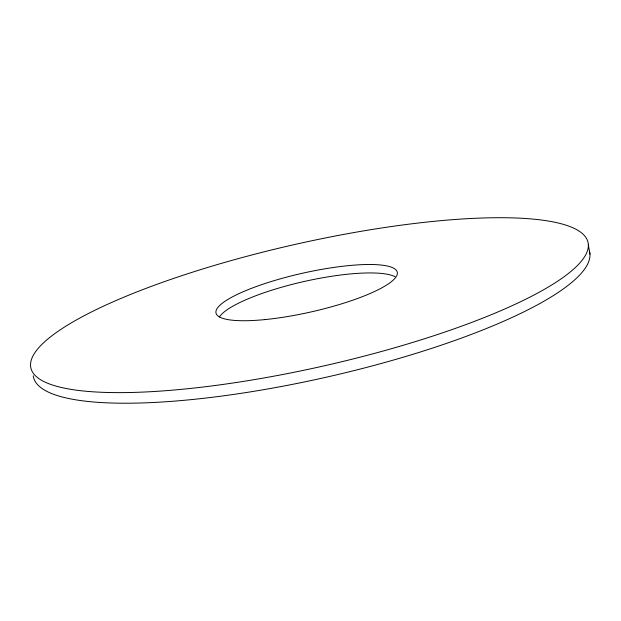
<?xml version="1.0" encoding="UTF-8"?>
<svg xmlns="http://www.w3.org/2000/svg" width="621" height="621" viewBox="0 0 621 621"><rect width="100%" height="100%" fill="white"/><g stroke="black" fill="none" stroke-linecap="round" stroke-linejoin="round"><path stroke-width="0.93" d="M588.343 244.643A285.559 62.418 -12.7 0 1 173.119 390.104A285.559 62.418 -12.7 0 1 166.902 280.754A285.559 62.418 -12.7 0 1 588.343 244.643L589.95 254.113M589.492 251.241A285.047 64.491 -12.7 0 1 323.999 377.723A285.047 64.491 -12.7 0 1 33.239 375.783M219.399 316.943A92.739 20.477 -12.7 0 1 302.683 281.825A92.739 20.477 -12.7 0 1 395.041 276.71M264.678 319.613A92.894 19.818 -12.7 0 0 397.277 272.293A92.894 19.818 -12.7 0 0 257.932 285.947A92.894 19.818 -12.7 0 0 264.678 319.613"/></g></svg>
